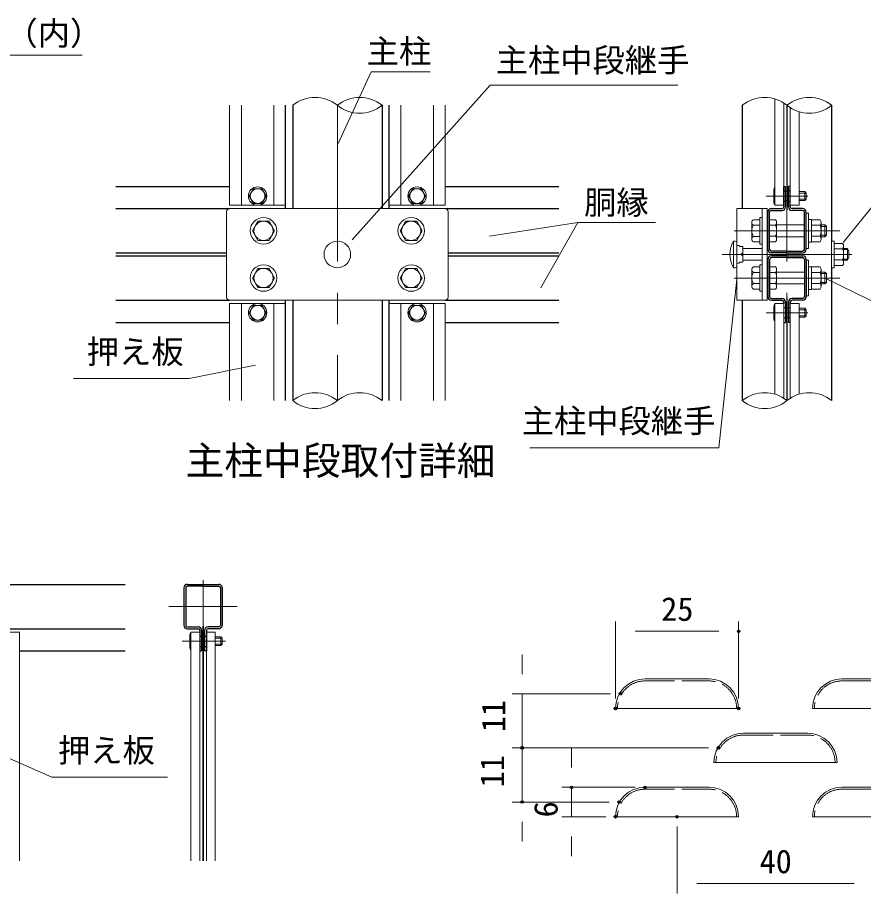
# Model space of a CAD drawing. Units: millimetres, scale not verified, with parts at other scales. Extents: x -4200 to 4200, y -2970 to 2970.
# Drawn here: x 1484 to 3203, y -979 to 800 of the extents above; entities that cross this region are included whole.
import ezdxf
from ezdxf.enums import TextEntityAlignment as Align

# ---------------------------------------------------------------- set-up
doc = ezdxf.new("R2010")
doc.units = ezdxf.units.MM
doc.header["$LTSCALE"] = 10
doc.header["$PDMODE"] = 32
doc.header["$PDSIZE"] = 5
doc.linetypes.add('DASHED', pattern=[7.5, 6, -1.5])
doc.linetypes.add('USER1', pattern=[50.8, 31.75, -6.35, 6.35, -6.35])
for name, color, linetype, lineweight in [('0-2_D-STR1', 1, 'Continuous', 25), ('0-3_D-STR3', 3, 'Continuous', 13), ('0-4_D-BMK', 2, 'USER1', 13), ('0-5_D-STR-DIM', 7, 'Continuous', 13), ('0-8_D-STR2', 7, 'Continuous', 13), ('0-C_D-STR-TXT', 7, 'Continuous', 13), ('0-D_D-TTL-TXT', 7, 'Continuous', 25)]:
    doc.layers.add(name, color=color, linetype=linetype, lineweight=lineweight)
doc.layers.add('0-7_Defpoints', color=8, linetype='Continuous')
doc.styles.add('ＭＳ ゴシック', font='')
doc.styles.get('ＭＳ ゴシック').set_extended_font_data('MS Gothic')

msp = doc.modelspace()

# ---------------------------------------------------------------- linework, layer by layer
at = {"layer": '0-2_D-STR1'}
for p, q in [((2028.74, 411.95), (2028.74, 621.95)), ((2042.99, 621.95), (2042.99, 411.95)), ((2224.49, 621.95), (2224.49, 411.95)), ((2238.74, 411.95), (2238.74, 621.95)), ((2956.45, 621.95), (2956.45, 411.95)), ((3137.95, 621.95), (3137.95, 345.95)), ((1683.74, 456.95), (1914.74, 456.95)), ((2352.74, 456.95), (2583.74, 456.95)), ((3040.6, 447.95), (3044.2, 447.95)), ((3044.2, 415.55), (3044.2, 456.95)), ((3050.2, 415.55), (3050.2, 456.95)), ((3053.8, 456.95), (3050.2, 456.95)), ((3050.2, 447.95), (3053.8, 447.95)), ((3053.8, 415.55), (3053.8, 456.95)), ((1683.74, 411.95), (1914.74, 411.95)), ((2352.74, 411.95), (2583.74, 411.95)), ((3015.4, 411.95), (3037, 411.95)), ((3040.6, 426.95), (3044.2, 426.95)), ((3050.2, 426.95), (3053.8, 426.95)), ((3079, 411.95), (3057.4, 411.95)), ((3008.2, 329.15), (3008.2, 404.75)), ((3011.8, 329.15), (3011.8, 404.75)), ((3015.4, 408.35), (3037, 408.35)), ((3079, 408.35), (3057.4, 408.35)), ((3082.6, 329.15), (3082.6, 404.75)), ((3086.2, 329.15), (3086.2, 404.75)), ((1683.74, 321.95), (1908.74, 321.95)), ((2358.74, 321.95), (2583.74, 321.95)), ((3047.2, 325.55), (3015.4, 325.55)), ((3047.2, 321.95), (3015.4, 321.95)), ((3047.2, 325.55), (3079, 325.55)), ((3047.2, 321.95), (3079, 321.95)), ((1683.74, 315.95), (1908.74, 315.95)), ((2358.74, 315.95), (2583.74, 315.95)), ((3008.2, 308.75), (3008.2, 233.15)), ((3011.8, 308.75), (3011.8, 233.15)), ((3047.2, 315.95), (3015.4, 315.95)), ((3047.2, 312.35), (3015.4, 312.35)), ((3047.2, 315.95), (3079, 315.95)), ((3047.2, 312.35), (3079, 312.35)), ((3082.6, 308.75), (3082.6, 233.15)), ((3086.2, 308.75), (3086.2, 233.15)), ((3137.95, 291.95), (3137.95, 21.95)), ((1683.74, 225.95), (1914.74, 225.95)), ((2028.74, 21.95), (2028.74, 225.95)), ((2042.99, 225.95), (2042.99, 21.95)), ((2224.49, 225.95), (2224.49, 21.95)), ((2238.74, 21.95), (2238.74, 225.95)), ((2352.77, 225.95), (2583.74, 225.95)), ((2956.45, 225.95), (2956.45, 21.95)), ((3015.4, 229.55), (3037, 229.55)), ((3015.4, 225.95), (3037, 225.95)), ((3040.6, 222.35), (3040.6, 219.2)), ((3044.2, 222.35), (3044.2, 180.95)), ((3050.2, 222.35), (3050.2, 180.95)), ((3053.8, 222.35), (3053.8, 219.2)), ((3079, 229.55), (3057.4, 229.55)), ((3079, 225.95), (3057.4, 225.95)), ((3040.6, 210.95), (3044.2, 210.95)), ((3050.2, 210.95), (3053.8, 210.95)), ((1683.74, 180.95), (1914.74, 180.95)), ((2352.74, 180.95), (2583.74, 180.95)), ((3040.6, 189.95), (3044.2, 189.95)), ((3040.6, 180.95), (3044.2, 180.95)), ((3050.2, 189.95), (3053.8, 189.95)), ((3053.8, 180.95), (3050.2, 180.95)), ((1158.66, -351.46), (1702.71, -351.46)), ((1829.21, -351.46), (1892.81, -351.46)), ((1861.01, -355.06), (1829.21, -355.06)), ((1861.01, -355.06), (1892.81, -355.06)), ((1822.01, -358.66), (1822.01, -434.26)), ((1825.61, -358.66), (1825.61, -434.26)), ((1896.41, -358.66), (1896.41, -434.26)), ((1900.01, -358.66), (1900.01, -434.26)), ((1158.66, -441.46), (1702.71, -441.46)), ((1829.21, -437.86), (1850.81, -437.86)), ((1829.21, -441.46), (1850.81, -441.46)), ((1892.81, -437.86), (1871.21, -437.86)), ((1892.81, -441.46), (1871.21, -441.46)), ((1854.41, -456.46), (1858.01, -456.46)), ((1858.01, -445.06), (1858.01, -486.46)), ((1864.01, -445.06), (1864.01, -486.46)), ((1864.01, -456.46), (1867.61, -456.46)), ((1867.61, -445.06), (1867.61, -486.46)), ((1854.41, -477.46), (1858.01, -477.46)), ((1864.01, -477.46), (1867.61, -477.46)), ((1487.69, -486.46), (1702.71, -486.46)), ((1867.61, -486.46), (1864.01, -486.46))]:
    msp.add_line(p, q, dxfattribs=at)
for points in [[(3040.6, 415.55), (3040.6, 456.95), (3044.2, 456.95)], [(1854.41, -445.06), (1854.41, -486.46), (1858.01, -486.46)]]:
    msp.add_lwpolyline(points, dxfattribs=at)
for centre, radius, start, end in [((3015.4, 404.75), 7.2, 90, 180), ((3037, 415.55), 3.6, 270, 0), ((3037, 415.55), 7.2, 270, 0), ((3057.4, 415.55), 7.2, 180, 270), ((3057.4, 415.55), 3.6, 180, 270), ((3079, 404.75), 7.2, 0, 90), ((3015.4, 404.75), 3.6, 90, 180), ((3079, 404.75), 3.6, 0, 90), ((3015.4, 329.15), 7.2, 180, 270), ((3015.4, 329.15), 3.6, 180, 270), ((3079, 329.15), 7.2, 270, 0), ((3079, 329.15), 3.6, 270, 0), ((3015.4, 308.75), 7.2, 90, 180), ((3015.4, 308.75), 3.6, 90, 180), ((3079, 308.75), 7.2, 0, 90), ((3079, 308.75), 3.6, 0, 90), ((3015.4, 233.15), 7.2, 180, 270), ((3015.4, 233.15), 3.6, 180, 270), ((3079, 233.15), 7.2, 270, 0), ((3079, 233.15), 3.6, 270, 0), ((3037, 222.35), 7.2, 0, 90), ((3037, 222.35), 3.6, 0, 90), ((3057.4, 222.35), 7.2, 90, 180), ((3057.4, 222.35), 3.6, 90, 180), ((1829.21, -358.66), 7.2, 90, 180), ((1829.21, -358.66), 3.6, 90, 180), ((1892.81, -358.66), 7.2, 0, 90), ((1892.81, -358.66), 3.6, 0, 90), ((1829.21, -434.26), 7.2, 180, 270), ((1829.21, -434.26), 3.6, 180, 270), ((1850.81, -445.06), 7.2, 0, 90), ((1850.81, -445.06), 3.6, 0, 90), ((1871.21, -445.06), 7.2, 90, 180), ((1871.21, -445.06), 3.6, 90, 180), ((1892.81, -434.26), 7.2, 270, 0), ((1892.81, -434.26), 3.6, 270, 0)]:
    msp.add_arc(centre, radius, start, end, dxfattribs=at)
at = {"layer": '0-3_D-STR3'}
for p, q in [((1914.74, 621.95), (1914.74, 418.7)), ((1938.74, 621.95), (1938.74, 418.7)), ((2004.74, 621.95), (2004.74, 418.7)), ((2028.74, 621.95), (2028.74, 418.7)), ((2238.74, 621.95), (2238.74, 418.7)), ((2262.74, 621.95), (2262.74, 418.7)), ((2328.74, 621.95), (2328.74, 418.7)), ((2352.74, 621.95), (2352.74, 418.7)), ((3020.2, 450.44), (3020.2, 424.46)), ((3044.2, 446.45), (3046.6, 446.45)), ((3047.8, 446.45), (3050.2, 446.45)), ((3053.8, 456.95), (3053.8, 462.2)), ((3071.79, 446.45), (3083.2, 446.45)), ((3083.2, 446.45), (3083.2, 428.45)), ((3086.2, 443.45), (3083.2, 446.45)), ((3044.2, 428.45), (3046.6, 428.45)), ((3047.8, 428.45), (3050.2, 428.45)), ((3071.79, 431.45), (3086.2, 431.45)), ((3071.79, 428.45), (3083.2, 428.45)), ((3086.2, 431.45), (3083.2, 428.45)), ((2028.74, 418.7), (1914.74, 418.7)), ((1914.74, 411.95), (2352.74, 411.95)), ((2238.74, 418.7), (2352.74, 418.7)), ((2997.1, 411.95), (2997.1, 225.95)), ((1908.74, 405.95), (1908.74, 231.95)), ((2358.74, 405.95), (2358.74, 231.95)), ((2992.3, 393.95), (2992.3, 339.95)), ((2997.1, 393.95), (2992.3, 393.95)), ((3086.2, 402.95), (3091, 402.95)), ((3091, 330.95), (3091, 402.95)), ((2975.8, 383.84), (2975.8, 350.06)), ((2979.04, 389.45), (2992.3, 389.45)), ((2979.04, 378.23), (2992.3, 378.23)), ((3006.7, 389.45), (3008.2, 389.45)), ((3006.7, 378.2), (3008.2, 378.2)), ((3011.8, 389.45), (3024.1, 389.45)), ((3011.8, 378.2), (3024.1, 378.2)), ((3026.2, 384.29), (3026.2, 349.65)), ((3026.2, 378.95), (3082.6, 378.95)), ((3091, 390.05), (3097, 390.05)), ((3097, 343.85), (3097, 390.05)), ((3097, 389.45), (3114.4, 389.45)), ((3097, 378.2), (3114.4, 378.2)), ((3116.5, 384.29), (3116.5, 349.65)), ((3124.3, 378.95), (3116.5, 378.95)), ((3116.5, 375.95), (3127.3, 375.95)), ((3124.3, 378.95), (3127.3, 375.95)), ((3127.3, 375.95), (3127.3, 357.95)), ((3116.5, 357.95), (3127.3, 357.95)), ((2938.75, 345.95), (2938.75, 291.95)), ((2938.75, 345.95), (2942.05, 345.95)), ((2979.04, 355.68), (2992.3, 355.68)), ((2979.04, 344.45), (2992.3, 344.45)), ((2997.1, 339.95), (2992.3, 339.95)), ((3006.7, 355.7), (3008.2, 355.7)), ((3006.7, 344.45), (3008.2, 344.45)), ((3011.8, 355.7), (3024.1, 355.7)), ((3011.8, 344.45), (3024.1, 344.45)), ((3026.2, 354.95), (3082.6, 354.95)), ((3091, 343.85), (3097, 343.85)), ((3097, 355.7), (3114.4, 355.7)), ((3097, 344.45), (3114.4, 344.45)), ((3124.3, 354.95), (3116.5, 354.95)), ((3137.95, 345.95), (3137.95, 291.95)), ((3142.75, 341.45), (3160.15, 341.45)), ((2945.35, 336.77), (2949.85, 336.77)), ((2957.35, 334.91), (2951.71, 334.91)), ((2957.35, 334.91), (2957.35, 303)), ((2957.35, 330.95), (2997.1, 330.95)), ((3006.7, 330.95), (3008.2, 330.95)), ((3086.2, 330.95), (3091, 330.95)), ((3142.75, 330.2), (3160.15, 330.2)), ((3162.25, 336.29), (3162.25, 301.65)), ((3162.25, 330.95), (3170.35, 330.95)), ((3162.25, 328.92), (3171.32, 328.92)), ((3170.35, 330.95), (3170.35, 306.95)), ((2953.6, 318.95), (2945.35, 318.95)), ((2957.35, 303), (2951.71, 303)), ((2957.35, 306.95), (2997.1, 306.95)), ((3006.7, 306.95), (3008.2, 306.95)), ((3086.2, 306.95), (3091, 306.95)), ((3091, 234.95), (3091, 306.95)), ((3142.75, 307.7), (3160.15, 307.7)), ((3162.25, 308.98), (3171.32, 308.98)), ((3162.25, 306.95), (3170.35, 306.95)), ((2938.75, 291.95), (2942.05, 291.95)), ((2945.35, 301.13), (2949.85, 301.13)), ((2975.8, 287.84), (2975.8, 254.06)), ((2979.04, 293.45), (2992.3, 293.45)), ((2992.3, 297.95), (2992.3, 243.95)), ((2997.1, 297.95), (2992.3, 297.95)), ((3006.7, 293.45), (3008.2, 293.45)), ((3011.8, 293.45), (3024.1, 293.45)), ((3026.2, 288.29), (3026.2, 253.65)), ((3091, 294.05), (3097, 294.05)), ((3097, 247.85), (3097, 294.05)), ((3097, 293.45), (3114.4, 293.45)), ((3116.5, 288.29), (3116.5, 253.65)), ((3142.75, 291.95), (3137.95, 291.95)), ((3142.75, 296.45), (3160.15, 296.45)), ((2979.04, 282.23), (2992.3, 282.23)), ((3006.7, 282.2), (3008.2, 282.2)), ((3011.8, 282.2), (3024.1, 282.2)), ((3026.2, 282.95), (3082.6, 282.95)), ((3097, 282.2), (3114.4, 282.2)), ((3124.3, 282.95), (3116.5, 282.95)), ((3116.5, 279.95), (3127.3, 279.95)), ((3124.3, 282.95), (3127.3, 279.95)), ((3127.3, 279.95), (3127.3, 261.95)), ((2979.04, 259.68), (2992.3, 259.68)), ((3006.7, 259.7), (3008.2, 259.7)), ((3011.8, 259.7), (3024.1, 259.7)), ((3026.2, 258.95), (3082.6, 258.95)), ((3097, 259.7), (3114.4, 259.7)), ((3116.5, 261.95), (3127.3, 261.95)), ((3124.3, 258.95), (3116.5, 258.95)), ((2979.04, 248.45), (2992.3, 248.45)), ((2997.1, 243.95), (2992.3, 243.95)), ((3006.7, 248.45), (3008.2, 248.45)), ((3011.8, 248.45), (3024.1, 248.45)), ((3086.2, 234.95), (3091, 234.95)), ((3091, 247.85), (3097, 247.85)), ((3097, 248.45), (3114.4, 248.45)), ((1914.74, 225.95), (2352.74, 225.95)), ((2028.74, 219.2), (1914.74, 219.2)), ((1914.74, 219.2), (1914.74, 21.95)), ((1938.74, 219.2), (1938.74, 21.95)), ((2004.74, 219.2), (2004.74, 21.95)), ((2028.74, 219.2), (2028.74, 21.95)), ((2238.74, 219.2), (2352.74, 219.2)), ((2238.74, 219.2), (2238.74, 21.95)), ((2262.74, 219.2), (2262.74, 21.95)), ((2328.74, 219.2), (2328.74, 21.95)), ((2352.74, 219.2), (2352.74, 21.95)), ((3020.2, 213.44), (3020.2, 187.46)), ((3044.2, 209.45), (3046.6, 209.45)), ((3047.8, 209.45), (3050.2, 209.45)), ((3071.79, 209.45), (3083.2, 209.45)), ((3083.2, 209.45), (3083.2, 191.45)), ((3086.2, 206.45), (3083.2, 209.45)), ((3044.2, 191.45), (3046.6, 191.45)), ((3047.8, 191.45), (3050.2, 191.45)), ((3071.79, 194.45), (3086.2, 194.45)), ((3071.79, 191.45), (3083.2, 191.45)), ((3086.2, 194.45), (3083.2, 191.45)), ((1487.69, -448.21), (1373.69, -448.21)), ((1487.69, -448.21), (1487.69, -913.37)), ((1834.01, -453.97), (1834.01, -479.95)), ((1858.01, -457.96), (1860.41, -457.96)), ((1861.61, -457.96), (1864.01, -457.96)), ((1885.6, -457.96), (1897.01, -457.96)), ((1897.01, -457.96), (1897.01, -475.96)), ((1900.01, -460.96), (1897.01, -457.96)), ((1858.01, -475.96), (1860.41, -475.96)), ((1861.61, -475.96), (1864.01, -475.96)), ((1885.6, -472.96), (1900.01, -472.96)), ((1885.6, -475.96), (1897.01, -475.96)), ((1900.01, -472.96), (1897.01, -475.96)), ((1867.61, -486.46), (1867.61, -491.71))]:
    msp.add_line(p, q, dxfattribs=at)
at = {"layer": '0-3_D-STR3', "linetype": 'DASHED'}
for p, q in [((2758.84, -547.62), (2888.84, -547.62)), ((3158.84, -547.62), (3288.84, -547.62)), ((2958.84, -657.62), (3088.84, -657.62)), ((2758.84, -767.62), (2888.84, -767.62)), ((3158.84, -767.62), (3288.84, -767.62))]:
    msp.add_line(p, q, dxfattribs=at)
at = {"layer": '0-3_D-STR3'}
for points in [[(3040.6, 626.71), (3040.6, 418.7), (3022.61, 418.7), (3022.61, 634.97)], [(3053.8, 617.19), (3053.8, 418.7), (3071.79, 418.7), (3071.79, 608.94)], [(3071.79, 443.45), (3086.2, 443.45), (3086.2, 431.45)], [(3124.3, 378.95), (3124.3, 354.95), (3127.3, 357.95)], [(3142.75, 291.95), (3142.75, 345.95), (3137.95, 345.95)], [(2957.35, 322.13), (2953.6, 318.95), (2957.35, 315.77)], [(3124.3, 282.95), (3124.3, 258.95), (3127.3, 261.95)], [(3022.61, 34.97), (3022.61, 219.2), (3040.6, 219.2), (3040.6, 26.71)], [(3071.79, 34.97), (3071.79, 219.2), (3053.8, 219.2), (3053.8, 26.71)], [(3071.79, 206.45), (3086.2, 206.45), (3086.2, 194.45)], [(1836.42, -913.37), (1836.42, -448.21), (1854.41, -448.21), (1854.41, -913.37)], [(1885.6, -913.37), (1885.6, -448.21), (1867.61, -448.21), (1867.61, -913.37)], [(1885.6, -460.96), (1900.01, -460.96), (1900.01, -472.96)]]:
    msp.add_lwpolyline(points, dxfattribs=at)
for points in [[(1989.06, 437.45), (1980.4, 452.45), (1963.08, 452.45), (1954.42, 437.45), (1963.08, 422.45), (1980.4, 422.45)], [(2278.42, 437.45), (2287.08, 452.45), (2304.4, 452.45), (2313.06, 437.45), (2304.4, 422.45), (2287.08, 422.45)], [(3006.7, 411.95), (2945.35, 411.95), (2945.35, 225.95), (3006.7, 225.95)], [(2006.24, 366.95), (1995.02, 386.45), (1972.47, 386.45), (1961.24, 366.95), (1972.47, 347.45), (1995.02, 347.45)], [(2306.24, 366.95), (2295.02, 386.45), (2272.47, 386.45), (2261.24, 366.95), (2272.47, 347.45), (2295.02, 347.45)], [(2006.24, 270.95), (1995.02, 290.45), (1972.47, 290.45), (1961.24, 270.95), (1972.47, 251.45), (1995.02, 251.45)], [(2306.24, 270.95), (2295.02, 290.45), (2272.47, 290.45), (2261.24, 270.95), (2272.47, 251.45), (2295.02, 251.45)], [(1989.06, 200.45), (1980.4, 215.45), (1963.08, 215.45), (1954.42, 200.45), (1963.08, 185.45), (1980.4, 185.45)], [(2278.42, 200.45), (2287.08, 215.45), (2304.4, 215.45), (2313.06, 200.45), (2304.4, 185.45), (2287.08, 185.45)]]:
    msp.add_lwpolyline(points, close=True, dxfattribs=at)
for centre, radius in [((1971.74, 437.45), 18.75), ((1971.74, 437.45), 15), ((2295.74, 437.45), 18.75), ((2295.74, 437.45), 15), ((1983.74, 366.95), 27), ((2283.74, 366.95), 27), ((1983.74, 366.95), 19.5), ((2283.74, 366.95), 19.5), ((2133.74, 318.95), 27), ((1983.74, 270.95), 27), ((1983.74, 270.95), 19.5), ((2283.74, 270.95), 27), ((2283.74, 270.95), 19.5), ((1971.74, 200.45), 18.75), ((1971.74, 200.45), 15), ((2295.74, 200.45), 18.75), ((2295.74, 200.45), 15)]:
    msp.add_circle(centre, radius, dxfattribs=at)
for centre, radius, start, end in [((3025.11, 450.44), 4.92, 120.65597, 239.34403), ((3036.93, 437.45), 16.73, 148.86338, 211.13662), ((3025.11, 424.46), 4.92, 120.65597, 239.34403), ((1914.74, 405.95), 6, 90, 180), ((2352.74, 405.95), 6, 0, 90), ((2997.03, 366.95), 21.24, 147.93138, 212.06862), ((2982.28, 383.84), 6.48, 120, 240), ((3017.66, 383.83), 8.55, 318.83491, 41.16509), ((2995.01, 366.95), 31.18, 338.85295, 21.14705), ((3107.96, 383.83), 8.55, 318.83491, 41.16509), ((3085.31, 366.95), 31.18, 338.85295, 21.14705), ((2981.58, 318.95), 50.63, 147.77316, 212.22684), ((2942.05, 342.65), 3.3, 0, 90), ((2982.28, 350.06), 6.48, 120, 240), ((3017.66, 350.08), 8.55, 318.86505, 41.13495), ((3107.96, 350.08), 8.55, 318.86505, 41.13495), ((3153.71, 335.83), 8.55, 318.83491, 41.16509), ((2951.71, 336.77), 1.86, 180, 270), ((3131.06, 318.95), 31.18, 338.85295, 21.14705), ((3147.85, 318.95), 25.5, 331.92751, 28.07249), ((2951.71, 301.13), 1.86, 90, 180), ((3153.71, 302.08), 8.55, 318.86505, 41.13495), ((2942.05, 295.25), 3.3, 270, 0), ((2982.28, 287.84), 6.48, 120, 240), ((3017.66, 287.83), 8.55, 318.83491, 41.16509), ((3107.96, 287.83), 8.55, 318.83491, 41.16509), ((2997.03, 270.95), 21.24, 147.93138, 212.06862), ((2995.01, 270.95), 31.18, 338.85295, 21.14705), ((3085.31, 270.95), 31.18, 338.85295, 21.14705), ((2982.28, 254.06), 6.48, 120, 240), ((3017.66, 254.08), 8.55, 318.86505, 41.13495), ((3107.96, 254.08), 8.55, 318.86505, 41.13495), ((1914.74, 231.95), 6, 180, 270), ((2352.74, 231.95), 6, 270, 0), ((3025.11, 213.44), 4.92, 120.65597, 239.34403), ((3036.93, 200.45), 16.73, 148.86338, 211.13662), ((3025.11, 187.46), 4.92, 120.65597, 239.34403), ((1838.93, -453.97), 4.92, 120.65597, 239.34403), ((1850.74, -466.96), 16.73, 148.86338, 211.13662), ((1838.93, -479.95), 4.92, 120.65597, 239.34403)]:
    msp.add_arc(centre, radius, start, end, dxfattribs=at)
at = {"layer": '0-3_D-STR3', "linetype": 'DASHED'}
for centre, start, end in [((2758.84, -603.62), 90, 180), ((2888.84, -603.62), 0, 90), ((3158.84, -603.62), 90, 180), ((2958.84, -713.62), 90, 180), ((3088.84, -713.62), 0, 90), ((2758.84, -823.62), 90, 180), ((2888.84, -823.62), 0, 90), ((3158.84, -823.62), 90, 180)]:
    msp.add_arc(centre, 56, start, end, dxfattribs=at)
at = {"layer": '0-4_D-BMK'}
for p, q in [((2133.74, 621.95), (2133.74, 21.95)), ((3047.2, 621.95), (3047.2, 21.95)), ((3004.89, 437.45), (3089.51, 437.45)), ((2939.95, 366.95), (3154.45, 366.95)), ((3064.15, 321.95), (3030.25, 321.95)), ((2915.23, 318.95), (3179.17, 318.95)), ((2939.95, 270.95), (3154.45, 270.95)), ((3004.89, 200.45), (3089.51, 200.45)), ((1861.01, -343.03), (1861.01, -913.37)), ((1791.55, -396.46), (1930.46, -396.46)), ((1818.7, -466.96), (1906.57, -466.96))]:
    msp.add_line(p, q, dxfattribs=at)
at = {"layer": '0-5_D-STR-DIM'}
for p, q in [((2698.84, -583.62), (2698.84, -426.69)), ((2948.84, -583.62), (2948.84, -426.69)), ((2738.84, -446.69), (2908.84, -446.69)), ((2509.15, -533.62), (2509.15, -493.62)), ((2688.91, -573.62), (2489.15, -573.62)), ((2509.15, -573.62), (2509.15, -683.62)), ((2509.15, -643.62), (2509.15, -603.62)), ((2887.73, -683.62), (2489.15, -683.62)), ((2887.73, -683.62), (2489.15, -683.62)), ((2509.15, -683.62), (2509.15, -793.62)), ((2609.55, -723.62), (2609.55, -683.62)), ((2509.15, -723.62), (2509.15, -763.62)), ((2738.84, -763.62), (2589.55, -763.62)), ((2609.55, -823.62), (2609.55, -763.62)), ((2686.07, -793.62), (2489.15, -793.62)), ((2509.15, -833.62), (2509.15, -873.62)), ((2678.84, -823.62), (2589.55, -823.62)), ((2823.84, -843.62), (2823.84, -979.47)), ((2609.55, -863.62), (2609.55, -903.62)), ((2863.84, -959.47), (3183.84, -959.47))]:
    msp.add_line(p, q, dxfattribs=at)
for centre, start, end in [((2088.37, 565.97), 50.97549, 129.02451), ((2179.12, 565.97), 50.97549, 129.02451), ((3001.82, 565.97), 50.97549, 129.02451), ((3092.57, 565.97), 50.97549, 129.02451), ((2179.12, 677.94), 230.97549, 309.02451), ((3092.57, 677.94), 230.97549, 309.02451), ((2088.37, -34.03), 50.97549, 129.02451), ((2179.12, -34.03), 50.97549, 129.02451), ((3001.82, -34.03), 50.97549, 129.02451), ((3092.57, -34.03), 50.97549, 129.02451), ((2088.37, 77.94), 230.97549, 309.02451), ((3001.82, 77.94), 230.97549, 309.02451)]:
    msp.add_arc(centre, 72.06, start, end, dxfattribs=at)
at = {"layer": '0-7_Defpoints'}
for p in [(2948.84, -446.69), (2708.91, -573.62), (2698.84, -603.62), (2948.84, -603.62), (2509.15, -683.62), (2907.73, -683.62), (2609.55, -763.62), (2758.84, -763.62), (2509.15, -793.62), (2706.07, -793.62), (2698.84, -823.62), (2823.84, -823.62)]:
    msp.add_point(p, dxfattribs=at)
at = {"layer": '0-8_D-STR2'}
for p, q in [((3046.6, 622.43), (3046.6, 409.7)), ((3047.8, 622.43), (3047.8, 409.7)), ((3046.6, 409.7), (3047.8, 409.7)), ((3046.6, 231.2), (3046.6, 22.43)), ((3047.8, 231.2), (3046.6, 231.2)), ((3047.8, 231.2), (3047.8, 22.43)), ((1860.41, -436.21), (1860.41, -913.37)), ((1861.61, -436.21), (1860.41, -436.21)), ((1861.61, -436.21), (1861.61, -913.37)), ((2758.84, -543.62), (2888.84, -543.62)), ((3158.84, -543.62), (3288.84, -543.62)), ((2698.84, -603.62), (2948.84, -603.62)), ((3098.84, -603.62), (3348.84, -603.62)), ((2958.84, -653.62), (3088.84, -653.62)), ((2898.84, -713.62), (3148.84, -713.62)), ((2758.84, -763.62), (2888.84, -763.62)), ((3158.84, -763.62), (3288.84, -763.62)), ((2698.84, -823.62), (2948.84, -823.62)), ((3098.84, -823.62), (3348.84, -823.62))]:
    msp.add_line(p, q, dxfattribs=at)
for centre, start, end in [((2758.84, -603.62), 90, 180), ((2888.84, -603.62), 0, 90), ((3158.84, -603.62), 90, 180), ((2958.84, -713.62), 90, 180), ((3088.84, -713.62), 0, 90), ((2758.84, -823.62), 90, 180), ((2888.84, -823.62), 0, 90), ((3158.84, -823.62), 90, 180)]:
    msp.add_arc(centre, 60, start, end, dxfattribs=at)
at = {"layer": '0-C_D-STR-TXT'}
for p, q in [((1043.83, 723.91), (1615.61, 723.91)), ((2202.19, 690.15), (2135.57, 544.26)), ((2202.19, 690.15), (2321.96, 690.15)), ((2443.91, 663.03), (2163.68, 348.5)), ((2443.91, 663.03), (2825.7, 663.03)), ((3248.58, 450.91), (3161.4, 343.01)), ((2621.99, 383.8), (2442.94, 355.74)), ((2621.99, 383.8), (2546.8, 251.09)), ((2621.99, 383.8), (2779.89, 383.8)), ((2908.55, -73.75), (2945.13, 268.96)), ((3248.58, 209.77), (3126.09, 270.07)), ((1832.74, 67.03), (1967.29, 93.72)), ((1832.74, 67.03), (1597.5, 67.03)), ((2525.05, -73.75), (2908.55, -73.75)), ((1553.45, -742.91), (1433.79, -690.16)), ((1553.45, -742.91), (1788.69, -742.91))]:
    msp.add_line(p, q, dxfattribs=at)

# ---------------------------------------------------------------- texts
at = {"layer": '0-5_D-STR-DIM', "style": 'ＭＳ ゴシック'}
for s, p in [('25', (2791.74, -439.94)), ('40', (2991.59, -952.72))]:
    msp.add_text(s, height=48.09, dxfattribs=at).set_placement(p, align=Align.BOTTOM_LEFT)
for s, p in [('11', (2489.27, -651.75)), ('11', (2486.68, -763.81)), ('6', (2595.75, -824.86))]:
    msp.add_text(s, height=48.09, rotation=90, dxfattribs=at).set_placement(p, align=Align.BOTTOM_LEFT)
at = {"layer": '0-C_D-STR-TXT', "style": 'ＭＳ ゴシック'}
for s, p in [('端隅中段継手（内）', (1065.81, 729.68)), ('主柱', (2193.28, 693.2)), ('主柱中段継手', (2455.46, 675.12)), ('胴縁', (2635.04, 386.07)), ('押え板', (1624.74, 82.72)), ('主柱中段継手', (2508.28, -57.73)), ('押え板', (1566.25, -727.21))]:
    msp.add_text(s, height=48.09, dxfattribs=at).set_placement(p, align=Align.BOTTOM_LEFT)
at = {"layer": '0-D_D-TTL-TXT', "style": 'ＭＳ ゴシック'}
msp.add_text('主柱中段取付詳細', height=57.7, dxfattribs=at).set_placement((1825.47, -146.11), align=Align.BOTTOM_LEFT)

doc.saveas('drawing.dxf')
